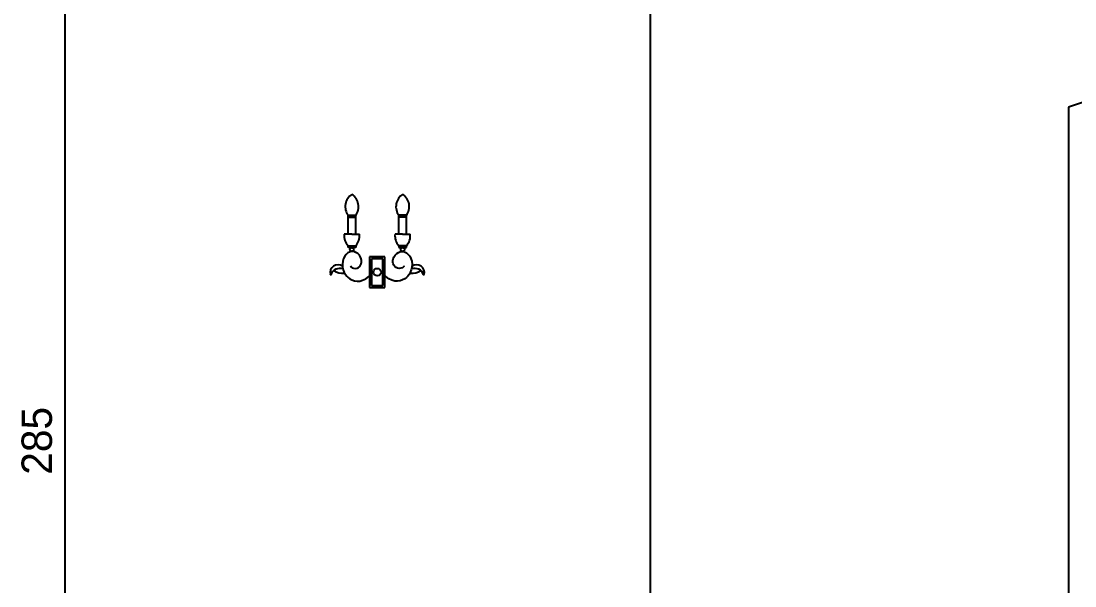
# Model space of a CAD drawing. Extents: x 182769.15 to 182771.38, y 101811.72 to 101812.21.
# Drawn here: x 182770.3834 to 182770.4388, y 101812.0626 to 101812.0923 of the extents above; entities that cross this region are included whole.
import ezdxf

# ---------------------------------------------------------------- set-up
doc = ezdxf.new("R2010")
doc.units = 0
doc.header["$MEASUREMENT"] = 0
for name, color, linetype in [('OLCU', 3, 'Continuous'), ('SIVA', 1, 'Continuous'), ('tefriş', 21, 'Continuous')]:
    doc.layers.add(name, color=color, linetype=linetype)
doc.styles.add('İÇ ÖLÇÜ', font='stylu.ttf', dxfattribs={"height": 8})

msp = doc.modelspace()

# ---------------------------------------------------------------- linework, layer by layer
at = {"layer": 'OLCU'}
msp.add_line((182770.3856814155, 101812.0996767551), (182770.3856814155, 101812.0418767551), dxfattribs=at)
at = {"layer": 'SIVA'}
for p, q in [((182770.4164782387, 101812.0992767551), (182770.4164782387, 101812.0602955354)), ((182770.4384782387, 101812.0877467264), (182770.4384782387, 101812.0422767551))]:
    msp.add_line(p, q, dxfattribs=at)
msp.add_arc((182770.4784782387, 101811.9684967938), 0.1257759612670908, 71.45642224342643, 108.5435777565736, dxfattribs=at)
at = {"layer": 'tefriş'}
for p, q in [((182770.4005890707, 101812.0820534854), (182770.4009890707, 101812.0820534854)), ((182770.4005890707, 101812.0810534854), (182770.4005890707, 101812.0820534854)), ((182770.4005890707, 101812.0819534854), (182770.4009890707, 101812.0819534854)), ((182770.4009890707, 101812.0810534854), (182770.4009890707, 101812.0820534854)), ((182770.4036581879, 101812.0820534854), (182770.4032581879, 101812.0820534854)), ((182770.4032581879, 101812.0810534854), (182770.4032581879, 101812.0820534854)), ((182770.4036581879, 101812.0819534854), (182770.4032581879, 101812.0819534854)), ((182770.4036581879, 101812.0810534854), (182770.4036581879, 101812.0820534854)), ((182770.4007890707, 101812.0810534854), (182770.4003890707, 101812.0810534854)), ((182770.4007890707, 101812.0810534854), (182770.4011890707, 101812.0810534854)), ((182770.4034581879, 101812.0810534854), (182770.4030581879, 101812.0810534854)), ((182770.4034581879, 101812.0810534854), (182770.4038581879, 101812.0810534854)), ((182770.4005890707, 101812.0804534854), (182770.4009890707, 101812.0804534854)), ((182770.4005890707, 101812.0803534854), (182770.4005890707, 101812.0804534854)), ((182770.4009890707, 101812.0803534854), (182770.4005890707, 101812.0803534854)), ((182770.4009890707, 101812.0804534854), (182770.4009890707, 101812.0803534854)), ((182770.4036581879, 101812.0804534854), (182770.4032581879, 101812.0804534854)), ((182770.4032581879, 101812.0804534854), (182770.4032581879, 101812.0803534854)), ((182770.4032581879, 101812.0803534854), (182770.4036581879, 101812.0803534854)), ((182770.4036581879, 101812.0803534854), (182770.4036581879, 101812.0804534854)), ((182770.4025236293, 101812.0798631206), (182770.4017236293, 101812.0798631206)), ((182770.4017236293, 101812.0798631206), (182770.4017236293, 101812.0782631206)), ((182770.4024236293, 101812.0797631206), (182770.4018236293, 101812.0797631206)), ((182770.4018236293, 101812.0797631206), (182770.4018236293, 101812.0783631206)), ((182770.4024236293, 101812.0783631206), (182770.4024236293, 101812.0797631206)), ((182770.4025236293, 101812.0782631206), (182770.4025236293, 101812.0798631206)), ((182770.4017236293, 101812.0782631206), (182770.4025236293, 101812.0782631206)), ((182770.4018236293, 101812.0783631206), (182770.4024236293, 101812.0783631206))]:
    msp.add_line(p, q, dxfattribs=at)
for centre, radius in [((182770.4007890707, 101812.0802534854), 0.0001), ((182770.4034581879, 101812.0802534854), 0.0001), ((182770.4021236293, 101812.0790631206), 0.0002)]:
    msp.add_circle(centre, radius, dxfattribs=at)
for centre, radius, start, end in [((182770.4012046855, 101812.0825097372), 0.0007662554346947886, 122.8469827113789, 216.5433241300835), ((182770.4003734558, 101812.0825097372), 0.0007662554346947478, 323.4566758699165, 57.15301728862107), ((182770.4038738027, 101812.0825097372), 0.0007662554346947886, 122.8469827113789, 216.5433241300835), ((182770.403042573, 101812.0825097372), 0.0007662554346947478, 323.4566758699165, 57.15301728862107), ((182770.40114036, 101812.0809705818), 0.0007558496140511022, 173.7029816420309, 223.1669142548979), ((182770.4004377814, 101812.0809705818), 0.0007558496140510782, 316.8330857451021, 6.297018357969088), ((182770.4038094772, 101812.0809705818), 0.0007558496140511022, 173.7029816420309, 223.1669142548979), ((182770.4031068986, 101812.0809705818), 0.0007558496140510782, 316.8330857451021, 6.297018357969088), ((182770.4000549567, 101812.0790414699), 0.0004123247904857904, 54.16652588793164, 195.2881734326159), ((182770.3996718108, 101812.0789423627), 1.746964491152005e-05, 213.3821630370102, 312.0683586055301), ((182770.4001517754, 101812.0787651024), 0.0004962447371619323, 70.54799735240586, 160.6662597020101), ((182770.4002955155, 101812.0798625152), 0.0008514425266142666, 237.2179259622131, 276.1320898588656), ((182770.4039517431, 101812.0798625152), 0.0008514425266143491, 263.8679101411344, 302.7820740377869), ((182770.4040954832, 101812.0787651024), 0.000496244737161977, 19.33374029798994, 109.4520026475941), ((182770.4041923019, 101812.0790414699), 0.0004123247904858533, 344.7118265673842, 125.8334741120683), ((182770.4045754478, 101812.0789423627), 1.746964491149901e-05, 227.9316413944699, 326.6178369629897)]:
    msp.add_arc(centre, radius, start, end, dxfattribs=at)
for points in [[(182770.4007185302, 101812.0793876639), (182770.4007234511, 101812.0793740389), (182770.4007731082, 101812.0792608324), (182770.4010847812, 101812.0792251039), (182770.4013364812, 101812.0794928187), (182770.4012748871, 101812.0799242367), (182770.400921515, 101812.0801975534), (182770.4005432082, 101812.0801192417), (182770.4002296382, 101812.0796324386), (182770.4003421397, 101812.0790207191), (182770.4008177335, 101812.0785294303), (182770.4014179276, 101812.0784984354), (182770.4019236293, 101812.0790631206), (182770.4019236293, 101812.0790631206)], [(182770.4035287284, 101812.0793876639), (182770.4035238075, 101812.0793740389), (182770.4034741504, 101812.0792608324), (182770.4031624774, 101812.0792251039), (182770.4029107774, 101812.0794928187), (182770.4029723716, 101812.0799242367), (182770.4033257435, 101812.0801975534), (182770.4037040503, 101812.0801192417), (182770.4040176204, 101812.0796324386), (182770.4039051189, 101812.0790207191), (182770.403429525, 101812.0785294303), (182770.402829331, 101812.0784984354), (182770.4023236293, 101812.0790631206), (182770.4023236293, 101812.0790631206)]]:
    msp.add_open_spline(points, degree=3, knots=[0.4233851073751446, 0.4233851073751446, 0.4233851073751446, 0.4233851073751446, 0.8635350904307979, 4.250889159319836, 7.382014378042642, 11.03950096314339, 16.04022692100556, 20.2686901948017, 25.62240841608121, 31.90347434337568, 37.35838949773865, 51.34155581553465, 52.39944695780329, 52.39944695780329, 52.39944695780329, 52.39944695780329], dxfattribs=at)

# ---------------------------------------------------------------- texts
at = {"layer": 'OLCU', "color": 11, "style": 'İÇ ÖLÇÜ'}
msp.add_text('285', height=0.0016, rotation=90, dxfattribs=at).set_placement((182770.3850123087, 101812.0684013524))

doc.saveas('drawing.dxf')
